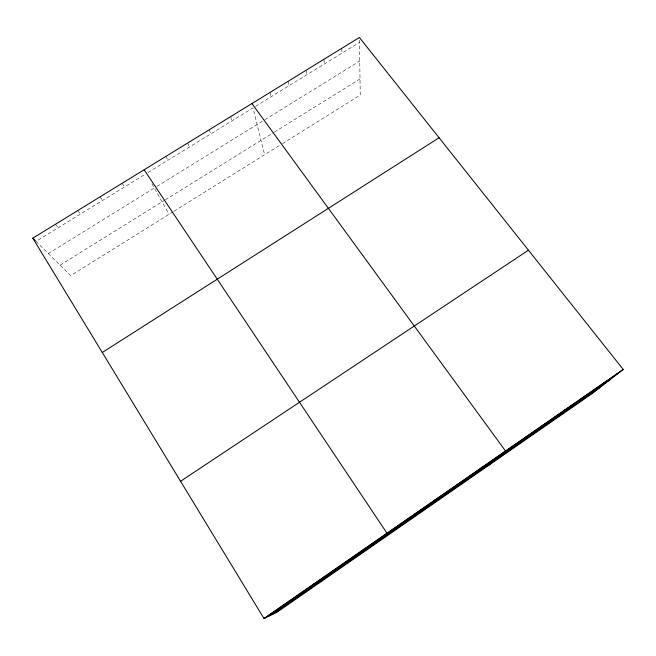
<?xml version="1.0" encoding="UTF-8"?>
<svg xmlns="http://www.w3.org/2000/svg" width="656" height="656" viewBox="0 0 656 656"><rect width="100%" height="100%" fill="white"/><g stroke="black" fill="none" stroke-linecap="round" stroke-linejoin="round"><path stroke-width="0.49" stroke-dasharray="3.28 2.46" d="M173.25 211.699L70.692 275.627L36.039 241.383L145.394 174.111M174.086 211.175L280.735 144.689M282.424 143.639L360.242 95.128L359.422 38.474M60.09 265.147L164.566 200.277M165.402 199.76L273.56 132.602M274.397 132.086L360.005 78.933M48.339 253.536L154.34 188.018M156.94 186.411L264.032 120.212M264.901 119.679L359.75 61.049M147.994 172.512L252.995 107.912L264.598 154.75M255.561 106.329L359.48 42.394M55.358 224.319L58.368 227.648M77.769 210.551L80.557 213.995M100.04 196.866L102.598 200.433M122.155 183.278L124.501 186.96M151.962 183.77L169.043 214.315M165.968 156.358L167.879 160.269M187.665 143.024L189.363 147.059M209.215 129.781L210.707 133.922M230.633 116.62L231.921 120.876M270.075 92.389L270.977 96.842M288.132 81.295L288.87 85.838M306.098 70.249L306.664 74.891M323.966 59.278L324.367 64.001M341.735 48.355L341.965 53.169"/><path stroke-width="0.98" d="M384.49 537.641L386.991 533.213L144.14 169.773M410.574 517.092L411.05 516.526M434.198 500.717L434.928 499.97M457.65 484.456L458.634 483.538M480.93 468.31L482.16 467.22M488.392 465.555L505.522 451.025L251.912 103.55M523.75 438.618L525.44 437.216M543.34 425.031L545.234 423.489M562.815 411.533L564.906 409.852M582.167 398.11L584.463 396.298M601.396 384.777L603.889 382.825M623.2 369.435L592.024 393.657L277.16 612.105L263.983 618.501L32.8 238.185L359.406 37.499L623.2 369.435L263.983 618.501M265.122 617.952L620.51 371.526M269.436 615.853L610.342 379.422M273.511 613.877L600.691 386.925M180.564 481.274L528.433 250.19M102.287 352.493L439.077 137.752M288.952 601.183L289.821 600.822M313.74 584.004L314.331 583.832M32.8 238.185L35.391 240.744"/></g></svg>
